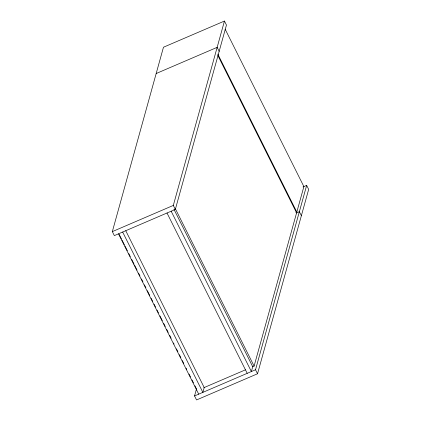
<?xml version="1.0" encoding="UTF-8"?>
<svg xmlns="http://www.w3.org/2000/svg" width="421" height="421" viewBox="0 0 421 421"><rect width="100%" height="100%" fill="white"/><g stroke="black" fill="none" stroke-linecap="round" stroke-linejoin="round"><path stroke-width="0.63" d="M112.333 231.608L163.469 47.236L224.446 21.05L226.451 25.06L175.32 209.432L114.344 235.613L112.333 231.608L173.315 205.422L224.446 21.05M303.036 186.94L306.656 185.387L308.667 189.392L257.531 373.764L196.554 399.95L194.549 395.94L196.475 388.988M173.973 209.316L252.711 366.707L251.369 371.543L171.163 211.216M252.711 366.707L254.095 366.112L296.594 212.868L217.857 55.477M295.895 212.463L296.821 212.063L303.888 186.577L225.151 29.186M257.531 373.764L255.526 369.759L306.656 185.387M156.175 73.528L217.157 47.341L219.162 51.351M296.347 212.973L299.368 211.679L301.373 215.689M203.901 387.667L245.48 369.812M194.549 395.94L255.526 369.759M217.789 54.088L296.821 212.063M175.357 208.721L254.095 366.112M173.315 205.422L175.32 209.432M167.005 213L247.211 373.327M125.758 230.734L204.206 387.536L202.864 392.372L122.658 232.045M119.122 234.297L121.474 238.996M122.064 240.17L124.411 244.869M125 246.043L127.352 250.742M128.821 253.679L130.289 256.615M131.757 259.552L134.11 264.246M134.694 265.419L137.046 270.119M138.514 273.055L139.982 275.992M141.451 278.928L142.924 281.865M144.392 284.801L145.861 287.738M147.329 290.674L149.681 295.374M151.15 298.31L152.618 301.247M154.086 304.183L155.554 307.12M157.022 310.056L158.491 312.992M159.964 315.929L162.311 320.628M163.78 323.565L165.253 326.501M166.721 329.438L168.19 332.369M169.658 335.305L171.126 338.242M173.478 342.941L174.062 344.115M176.415 348.814L177.883 351.751M179.351 354.687L180.82 357.624M182.293 360.56L183.761 363.497M186.108 368.196L186.698 369.37M189.05 374.069L190.518 377.005M191.987 379.942L193.455 382.878M194.923 385.815L196.391 388.751M118.501 233.829L198.707 394.156"/></g></svg>
